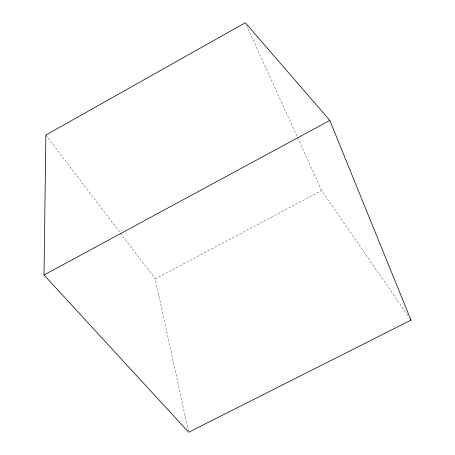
<?xml version="1.0" encoding="UTF-8"?>
<svg xmlns="http://www.w3.org/2000/svg" width="455" height="455" viewBox="0 0 455 455"><rect width="100%" height="100%" fill="white"/><g stroke="black" fill="none" stroke-linecap="round" stroke-linejoin="round"><path stroke-width="0.34" stroke-dasharray="2.27 1.71" d="M188.359 430.862L155.263 278.875L321.617 190.56L408.977 317.215M45.881 135.033L120.086 232.619M120.518 233.182L155.263 278.875M246.513 25.332L297.269 136.989M297.564 137.637L321.617 190.56"/><path stroke-width="0.68" d="M44.01 275.008L45.881 135.033L245.342 22.75L329.812 120.427L410.99 320.132L188.66 432.25L44.01 275.008L329.812 120.427M410.183 318.966L410.99 320.132"/></g></svg>
